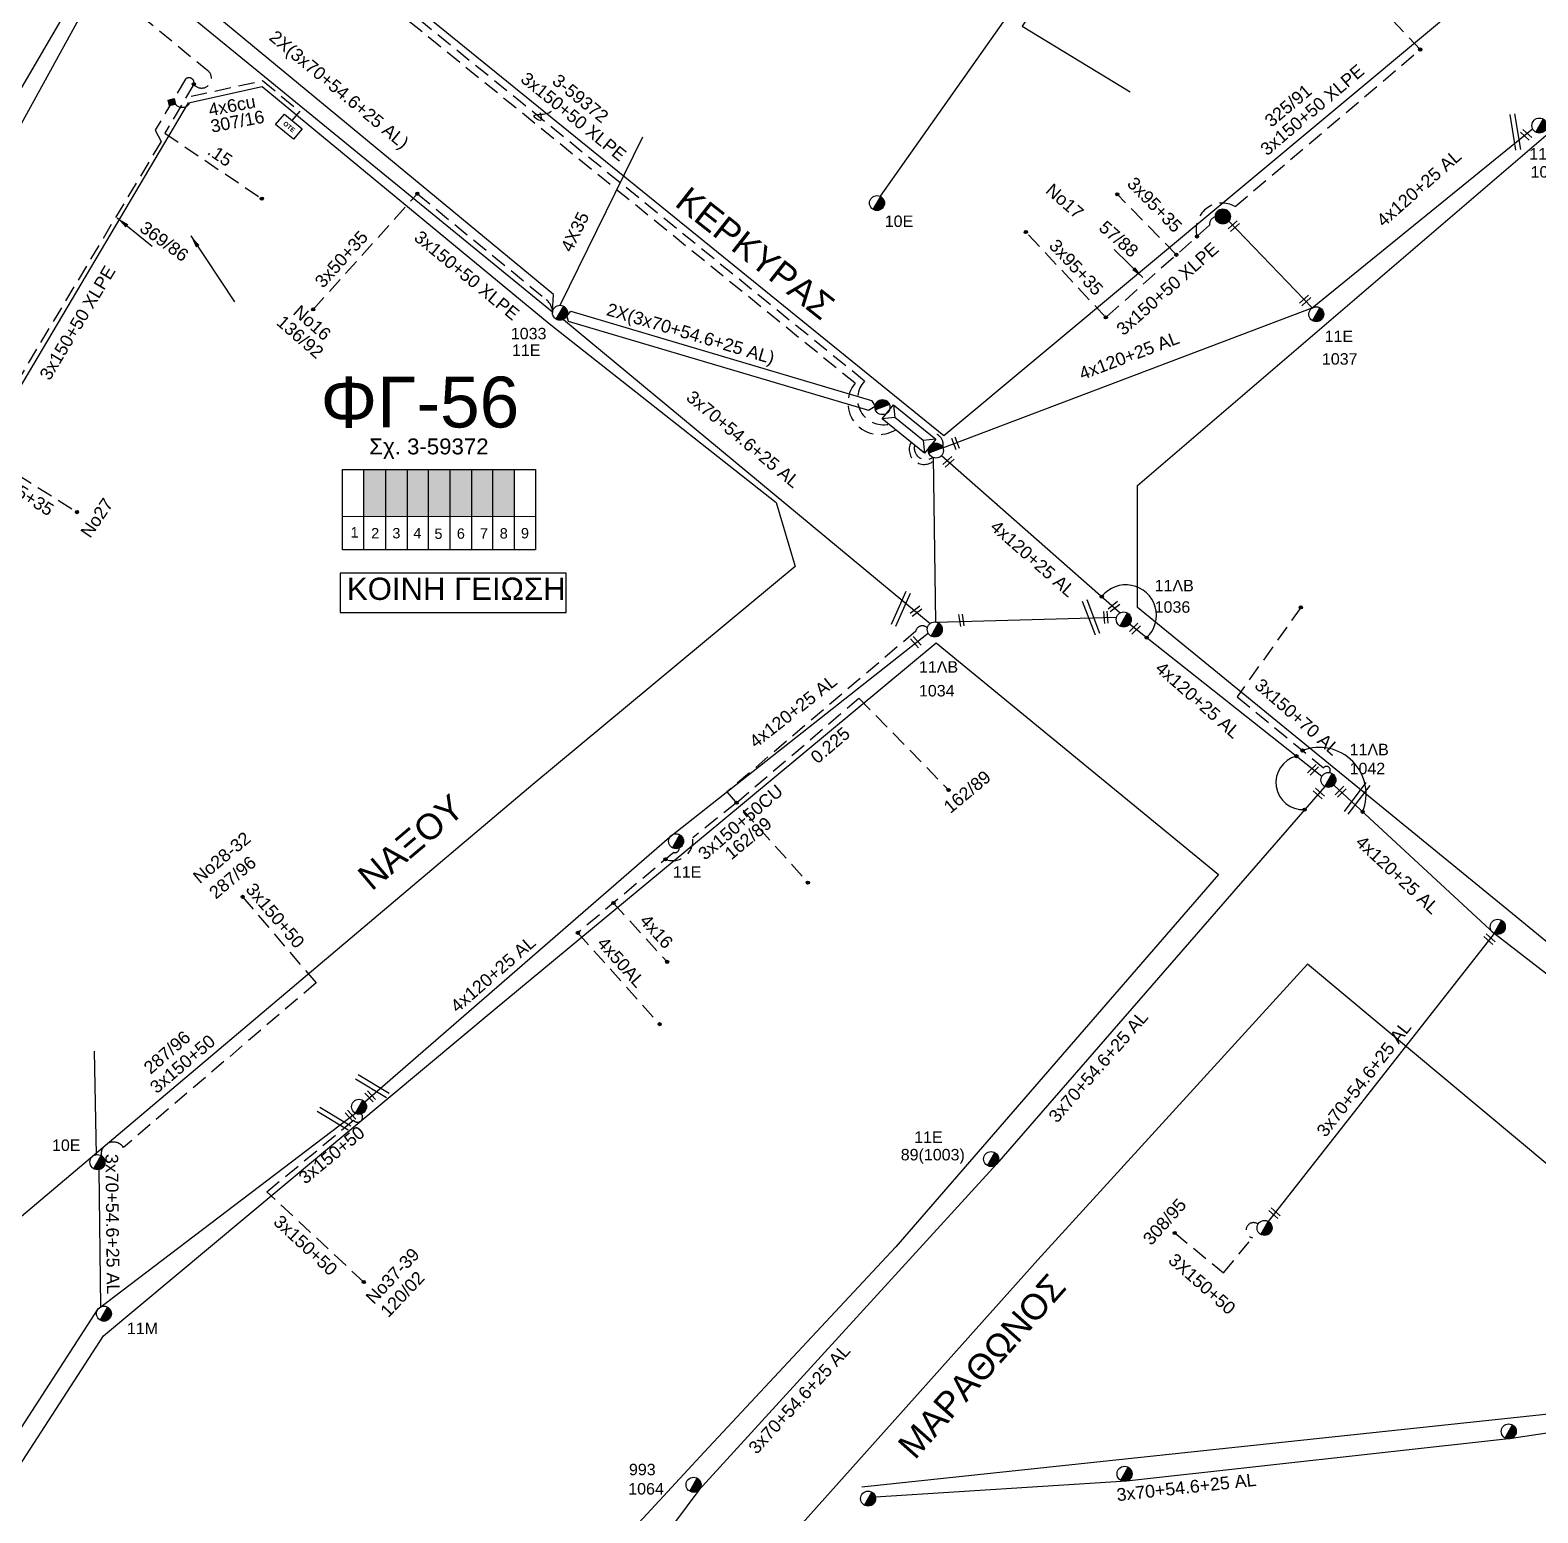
# Model space of a CAD drawing. Header units: millimetres. Extents: x -2591 to -1162, y 241 to 765.
# Drawn here: x -2170.9 to -2052.5, y 536.8 to 653.3 of the extents above; entities that cross this region are included whole.
import ezdxf
from ezdxf.enums import TextEntityAlignment as Align

# ---------------------------------------------------------------- set-up
doc = ezdxf.new("R2010")
doc.units = ezdxf.units.MM
doc.linetypes.add('DASHED', pattern=[19.05, 12.7, -6.35])
for name, color, linetype in [('3x150+50', 7, 'Continuous'), ('3x150+50 XLPE', 7, 'SYN_LINE'), ('3X150+70AL', 7, 'Continuous'), ('3x50+35', 7, 'Continuous'), ('3x95+35', 7, 'Continuous'), ('4x16', 7, 'Continuous'), ('4X35', 7, 'DASHED'), ('4x50', 7, 'Continuous'), ('4x50 + 13_5', 7, 'SYN_LINE'), ('4x50+16AL', 7, 'Continuous'), ('Pillar OTE', 7, 'Continuous'), ('TEXT ΚΑΛΩΔΙΩΝ', 7, 'Continuous'), ('Άγνωστα', 7, 'Continuous'), ('Επιγραφές - Σχήματα', 7, 'Continuous'), ('Καλώδια ΧΤ   3x150AL+50CU', 7, 'DASHED'), ('Μηχανική τομή', 7, 'Continuous'), ('Στύλος Ξύλινος', 7, 'Continuous'), ('Στύλος Ξύλινος @ 1', 7, 'Continuous'), ('Στύλος ΦΜ', 7, 'Continuous'), ('Στύλος ΦΜ @ 1', 7, 'Continuous'), ('Συνδέσεις', 7, 'Continuous'), ('Συνεστραμμένα ΧΤ   3x70+54.6+25 AL', 7, 'SYN_LINE'), ('Συνεστραμμένα ΧΤ   4x120+25 AL', 7, 'SYN_LINE'), ('Τομή', 7, 'Continuous'), ('ΥΠΟΒΑΘΡΟ ΔΕΗ', 7, 'Continuous'), ('Υποσταθμός εναέριος 2 στύλων', 7, 'Continuous'), ('Υποσταθμός πόλεως', 7, 'Continuous'), ('Υπόβαθρο ΔΕΗ', 7, 'Continuous'), ('Υπόγεια Καλώδια Δικτύου ΧΤ   .15', 7, 'DASHED'), ('Υπόγεια καλώδια Παροχών ΧΤ   .0225', 7, 'DASHED'), ('Υπόγεια καλώδια Παροχών ΧΤ   4x6', 7, 'DASHED')]:
    doc.layers.add(name, color=color, linetype=linetype)
doc.styles.add('arial', font='arial.ttf')
doc.styles.get("Standard").update_dxf_attribs({"font": 'arial.ttf'})
doc.linetypes.add('SYN_LINE', pattern='A,0.5,-0.0001,["/\\/\\/\\/",Standard,S=0.1,R=0,X=0,Y=-0.05],-0.25', length=0.7501)
doc.dimstyles.new('ISO-25', dxfattribs={"dimtxt": 2.5, "dimasz": 2.5, "dimexe": 1.25, "dimexo": 0.625, "dimtad": 1, "dimtxsty": 'Standard', "dimcen": 2.5, "dimadec": 0, "dimazin": 0, "dimtfac": 1, "dimtmove": 0, "dimatfit": 3, "dimfxl": 1, "dimarcsym": 0})

# ---------------------------------------------------------------- blocks, each defined once
blk = doc.blocks.new('ΥΠΑΡΧΩΝ ΤΣΙΜΕΝΤΕΝΙΟΣ ΣΤΥΛΟΣ')
at = {"layer": 'Στύλος ΦΜ'}
blk.add_hatch(color=256, dxfattribs=at).paths.add_polyline_path([(-1.29, -2.28, 0.574793), (2.62, 0, 0.268822), (1.3, 2.27)])
blk.add_line((-1.29, -2.28), (1.3, 2.27), dxfattribs=at)
blk.add_circle((0, 0), 2.62, dxfattribs=at)
at = {"layer": 'Στύλος ΦΜ', "flags": 4}
for tag, p in [('ΑΡΙΘΜΟΣ', (-4.68, 8.05)), ('ΤΥΠΟΣ', (-4.91, 3.03))]:
    blk.add_attdef(tag, p, '', height=4, dxfattribs=at)
blk = doc.blocks.new('ΥΠΑΡΧΩΝ ΞΥΛΙΝΟΣ ΣΤΥΛΟΣ')
at = {"layer": 'Στύλος Ξύλινος'}
h = blk.add_hatch(color=256, dxfattribs=at)
h.paths.add_polyline_path([(-2.62, 0, 0.270008), (-1.29, -2.28), (1.3, 2.27, 0.576266)])
h.paths.add_polyline_path([(-1.29, -2.28, 0.574793), (2.62, 0, 0.268822), (1.3, 2.27)])
blk.add_line((-1.29, -2.28), (1.3, 2.27), dxfattribs=at)
blk.add_circle((0, 0), 2.62, dxfattribs=at)
at = {"layer": 'Στύλος Ξύλινος', "flags": 4}
for tag, p in [('ΑΡΙΘΜΟΣ', (-4.91, 8.6)), ('ΤΥΠΟΣ', (-4.85, 3.39))]:
    blk.add_attdef(tag, p, '', height=4, dxfattribs=at)
blk = doc.blocks.new('ΥΠΟΣΤΑΘΜΟΣ ΕΝΑΕΡΙΟΣ ΕΠΙ 2 ΣΤΥΛΩΝ')
at = {"layer": 'Υποσταθμός εναέριος 2 στύλων', "linetype": 'Continuous'}
for points in [[(-11.97, -2.11, 0.574793), (-8.45, -0.07, 0.268822), (-9.64, 1.98)], [(9.68, -2.15, 0.574793), (13.19, -0.1, 0.268822), (12.01, 1.95)]]:
    blk.add_hatch(color=256, dxfattribs=at).paths.add_polyline_path(points)
for p, q in [((-11.97, -2.11), (-9.64, 1.98)), ((9.68, -2.15), (12.01, 1.95))]:
    blk.add_line(p, q, dxfattribs=at)
for centre in [(-10.81, -0.07), (10.84, -0.1)]:
    blk.add_circle(centre, 2.36, dxfattribs=at)
at = {"layer": 'Υποσταθμός πόλεως', "linetype": 'Continuous', "ltscale": 40}
blk.add_lwpolyline([(-8.57, 2.82), (8.57, 2.82), (8.57, -2.82), (-8.57, -2.82)], close=True, dxfattribs=at)
for points in [[(-5.75, 0), (-8.57, 2.82)], [(-8.57, -2.82), (-5.75, 0)], [(-5.75, 0), (5.75, 0)], [(5.75, 0), (8.57, 2.82)], [(8.57, -2.82), (5.75, 0)]]:
    blk.add_lwpolyline(points, dxfattribs=at)
at = {"layer": 'Υποσταθμός εναέριος 2 στύλων', "ltscale": 40, "flags": 1}
for tag, p in [('ΜΕΤΑΣΧΗΜΑΤΙΣΜΟΣ', (14.09, 2.51)), ('ΙΣΧΥΣ', (14.07, -0.28)), ('ΑΡΙΘΜΟΣ', (14.19, -3))]:
    blk.add_attdef(tag, p, '', height=1.8, dxfattribs=at)
blk = doc.blocks.new('_ΣΥΝΔΕΣΗ')
at = {"layer": 'Συνδέσεις', "linetype": 'SYN_LINE', "ltscale": 40}
blk.add_hatch(color=256, dxfattribs=at).paths.add_polyline_path([(0.5, -0.01, 1), (-0.5, -0.01, 1)])
at = {"layer": 'Συνδέσεις'}
blk.add_circle((0, -0.01), 0.5, dxfattribs=at)
blk = doc.blocks.new('ΤΟΜΗ')
at = {"layer": 'Τομή', "ltscale": 40}
for p, q in [((-0.03, -1.92), (-11.4, -1.92)), ((-0.03, -3.42), (-11.4, -3.42))]:
    blk.add_line(p, q, dxfattribs=at)
blk = doc.blocks.new('ΜΗΧΑΝΙΚΗ ΤΟΜΗ')
at = {"layer": 'Μηχανική τομή', "ltscale": 40}
for p, q in [((0, 0.76), (-3.79, 0.76)), ((0, -0.34), (-3.79, -0.34))]:
    blk.add_line(p, q, dxfattribs=at)
blk = doc.blocks.new('PILLAR ΟΤΕ')
at = {"layer": 'Pillar OTE', "ltscale": 40}
blk.add_lwpolyline([(-3.31, 2.02), (3.39, 2.02), (3.39, -1.99), (-3.31, -1.99)], close=True, dxfattribs=at)
at = {"layer": 'Pillar OTE', "insert": (-1.81, 0.71), "char_height": 1.3575, "width": 109.961, "attachment_point": 1}
blk.add_mtext('{\\fArial|b1|i0|c161|p34;OTE}', dxfattribs=at)
blk = doc.blocks.new('TSONTA XT1')
at = {"ltscale": 40}
h = blk.add_hatch(color=256, dxfattribs=at)
h.dxf.hatch_style = 1
h.paths.add_polyline_path([(595.96, 2487.66), (597.07, 2488.77), (595.96, 2489.87), (594.85, 2488.77)])
blk.add_lwpolyline([(594.85, 2488.77), (595.96, 2489.87), (597.07, 2488.77), (595.96, 2487.66)], close=True, dxfattribs=at)

msp = doc.modelspace()

# ---------------------------------------------------------------- hatches: boundary and pattern name
at = {"layer": 'Καλώδια ΧΤ   3x150AL+50CU', "linetype": 'DASHED', "lineweight": -3, "ltscale": 0.2}
h = msp.add_hatch(color=1, dxfattribs=at)
h.dxf.hatch_style = 1
h.paths.add_polyline_path([(-2142.997, 618.774), (-2144.717, 618.775), (-2144.717, 615.094), (-2142.998, 615.093)])
h = msp.add_hatch(color=5, dxfattribs=at)
h.dxf.hatch_style = 1
h.paths.add_polyline_path([(-2142.998, 615.093), (-2141.278, 615.091), (-2141.278, 618.774), (-2142.997, 618.774)])
h = msp.add_hatch(color=30, dxfattribs=at)
h.dxf.hatch_style = 1
h.paths.add_polyline_path([(-2139.629, 618.774), (-2141.278, 618.774), (-2141.278, 615.091), (-2139.629, 615.089)])
h = msp.add_hatch(color=6, dxfattribs=at)
h.dxf.hatch_style = 1
h.paths.add_polyline_path([(-2139.629, 615.089), (-2137.936, 615.088), (-2137.936, 618.774), (-2139.629, 618.774)])
h = msp.add_hatch(color=133, dxfattribs=at)
h.dxf.hatch_style = 1
h.paths.add_polyline_path([(-2137.936, 615.088), (-2136.238, 615.086), (-2136.237, 618.774), (-2137.936, 618.774)])
h = msp.add_hatch(color=62, dxfattribs=at)
h.dxf.hatch_style = 1
h.paths.add_polyline_path([(-2136.267, 615.088), (-2134.569, 615.086), (-2134.569, 618.774), (-2136.267, 618.774)])
h = msp.add_hatch(color=2, dxfattribs=at)
h.dxf.hatch_style = 1
h.paths.add_polyline_path([(-2134.599, 615.089), (-2132.901, 615.087), (-2132.9, 618.775), (-2134.599, 618.775)])

# ---------------------------------------------------------------- linework, layer by layer
at = {"layer": '3x150+50', "color": 6, "linetype": 'DASHED', "lineweight": -3, "ltscale": 0.1}
for points in [[(-2100.434, 606.304, 0.6171155), (-2101.361, 606.052), (-2116.195, 593.42), (-2109.829, 586.298)], [(-2115.44, 592.575), (-2118.879, 589.81, -0.5692165), (-2121.008, 588.13)], [(-2120.064, 589.262, -0.8315802), (-2120.371, 588.664), (-2127.904, 582.349)], [(-2144.719, 554.907), (-2152.335, 561.995), (-2145.521, 567.615, 1.0292589), (-2144.909, 568.124, -0.3643806)]]:
    msp.add_lwpolyline(points, format="xyb", dxfattribs=at)
at = {"layer": '3x150+50', "color": 151, "linetype": 'DASHED', "lineweight": -3, "ltscale": 0.1}
msp.add_lwpolyline([(-2154.239, 585.181), (-2148.469, 578.413), (-2163.606, 565.48, 0.7923714), (-2165.347, 564.841, -7.1489513)], format="xyb", dxfattribs=at)
at = {"layer": '3x150+50', "color": 2, "linetype": 'DASHED', "lineweight": -3, "ltscale": 0.1}
msp.add_lwpolyline([(-2081.013, 558.767), (-2077.174, 555.622), (-2074.896, 558.384, -1.2690966), (-2074.458, 559.461, 0.8218765)], format="xyb", dxfattribs=at)
at = {"layer": '3x150+50 XLPE', "color": 2, "linetype": 'DASHED', "lineweight": -3, "ltscale": 0.1}
msp.add_lwpolyline([(-2102.931, 621.887, -0.8461921), (-2106.124, 625.548), (-2157.081, 666.911, 0.4920613), (-2157.587, 668.902), (-2146.018, 689.123, 0.6871734), (-2145.989, 690.217)], format="xyb", dxfattribs=at)
at = {"layer": '3x150+50 XLPE', "color": 1, "linetype": 'DASHED', "lineweight": -3, "ltscale": 0.1}
for points in [[(-2103.472, 622.326, -0.7386458), (-2105.371, 625.71), (-2157.612, 668.115), (-2162.832, 659.818, -0.5432694), (-2164.84, 657.584), (-2165.195, 656.875), (-2156.968, 650.122, -1.1159063), (-2158.073, 649.042)], [(-2158.073, 649.042, 0.7866738), (-2158.732, 649.441), (-2161.095, 645.441), (-2160.632, 644.55), (-2174.104, 622.089)]]:
    msp.add_lwpolyline(points, format="xyb", dxfattribs=at)
at = {"layer": '3x150+50 XLPE', "color": 30, "linetype": 'DASHED', "lineweight": -3, "ltscale": 0.1}
for points in [[(-2079.256, 637.082, -0.6736321), (-2076.26, 639.425), (-2061.723, 651.77)], [(-2077.817, 638.623, 0.3813902), (-2078.267, 637.961), (-2086.417, 630.72)]]:
    msp.add_lwpolyline(points, format="xyb", dxfattribs=at)
at = {"layer": '3x150+50 XLPE', "color": 62, "linetype": 'DASHED', "lineweight": -3, "ltscale": 0.1}
msp.add_lwpolyline([(-2140.509, 640.442), (-2130.381, 632.115, -0.2129487), (-2129.87, 631.09)], format="xyb", dxfattribs=at)
at = {"layer": '3x150+50 XLPE', "color": 133, "linetype": 'DASHED', "lineweight": -3, "ltscale": 0.1}
msp.add_arc((-2100.697, 620.336), 1.17, 151.17384, 325.1895, dxfattribs=at)
at = {"layer": '3x150+50 XLPE', "color": 6, "linetype": 'DASHED', "lineweight": -3, "ltscale": 0.1}
msp.add_arc((-2100.562, 620.457), 0.913, 166.2467, 308.94345, dxfattribs=at)
at = {"layer": '3x150+50 XLPE', "color": 30, "linetype": 'DASHED', "lineweight": -3, "ltscale": 0.1}
msp.add_arc((-2100.091, 620.714), 0.901, 343.94324, 104.02518, dxfattribs=at)
at = {"layer": '3X150+70AL', "color": 2, "linetype": 'DASHED', "lineweight": -3, "ltscale": 0.1}
msp.add_lwpolyline([(-2071.106, 607.931), (-2076.102, 600.897), (-2069.32, 595.32, -1.0007455), (-2068.856, 594.947, 148.6977194)], format="xyb", dxfattribs=at)
at = {"layer": '3x50+35', "color": 62, "linetype": 'DASHED', "lineweight": -3, "ltscale": 0.1}
msp.add_lwpolyline([(-2148.698, 631.349), (-2140.509, 640.442)], dxfattribs=at)
at = {"layer": '3x95+35', "color": 30, "linetype": 'DASHED', "lineweight": -3, "ltscale": 0.1}
for points in [[(-2061.723, 651.77), (-2067.856, 658.334)], [(-2080.878, 635.641), (-2085.519, 640.395)], [(-2086.417, 630.72), (-2086.417, 630.72), (-2092.704, 637.43)]]:
    msp.add_lwpolyline(points, dxfattribs=at)
at = {"layer": '3x95+35', "color": 1, "linetype": 'DASHED', "lineweight": -3, "ltscale": 0.1}
msp.add_lwpolyline([(-2174.104, 622.089), (-2175.155, 620.418), (-2167.249, 615.418)], dxfattribs=at)
at = {"layer": '4x16', "color": 6, "linetype": 'DASHED', "lineweight": -3, "ltscale": 0.1}
msp.add_lwpolyline([(-2125.107, 584.693), (-2120.885, 580.067)], dxfattribs=at)
at = {"layer": '4x16', "color": 151, "linetype": 'SYN_LINE', "lineweight": -3, "ltscale": 10}
msp.add_lwpolyline([(-2165.708, 564.915), (-2165.885, 573.044)], dxfattribs=at)
at = {"layer": '4X35', "color": 62, "linetype": 'SYN_LINE', "lineweight": -3, "ltscale": 10}
msp.add_lwpolyline([(-2129.277, 631.672), (-2122.806, 644.92)], dxfattribs=at)
at = {"layer": '4x50', "color": 6, "linetype": 'DASHED', "lineweight": -3, "ltscale": 0.1}
msp.add_lwpolyline([(-2127.904, 582.349), (-2121.477, 575.174)], dxfattribs=at)
at = {"layer": '4x50 + 13_5', "color": 151, "linetype": 'Continuous', "lineweight": -3, "ltscale": 0.1}
msp.add_lwpolyline([(-2186.794, 518.141), (-2175.979, 536.741), (-2165.577, 552.806), (-2145.381, 568.172)], dxfattribs=at)
at = {"layer": '4x50+16AL', "color": 5, "linetype": 'Continuous', "lineweight": -3, "ltscale": 0.1}
msp.add_lwpolyline([(-2212.202, 578.023), (-2194.891, 605.58), (-2177.891, 634.556), (-2164.65, 658.662)], dxfattribs=at)
at = {"layer": 'Pillar OTE', "lineweight": -3, "ltscale": 40}
for points in [[(-2146.382, 612.455), (-2146.381, 618.775), (-2131.215, 618.774), (-2131.215, 612.44), (-2146.382, 612.455)], [(-2144.718, 612.453), (-2144.717, 618.775)], [(-2142.998, 612.452), (-2142.997, 618.774)], [(-2141.278, 612.45), (-2141.278, 618.774)], [(-2139.629, 612.448), (-2139.629, 618.774)], [(-2137.936, 612.447), (-2137.936, 618.774)], [(-2136.238, 612.445), (-2136.237, 618.774)], [(-2134.569, 612.443), (-2134.569, 618.774)], [(-2132.875, 612.441), (-2132.875, 618.774)], [(-2146.381, 615.096), (-2131.215, 615.081)]]:
    msp.add_lwpolyline(points, dxfattribs=at)
at = {"layer": 'Επιγραφές - Σχήματα', "color": 173, "lineweight": -3}
msp.add_lwpolyline([(-2146.584, 607.519), (-2128.828, 607.519), (-2128.828, 610.606), (-2146.584, 610.606)], close=True, dxfattribs=at)
at = {"layer": 'Συνεστραμμένα ΧΤ   3x70+54.6+25 AL', "color": 62, "linetype": 'SYN_LINE', "lineweight": -3, "ltscale": 10}
for points in [[(-2129.886, 631.157), (-2129.815, 632.526), (-2162.038, 659.188), (-2163.823, 658.931)], [(-2128.776, 630.818), (-2128.452, 631.206), (-2104.821, 624.179), (-2104.547, 623.746)]]:
    msp.add_lwpolyline(points, dxfattribs=at)
at = {"layer": 'Συνεστραμμένα ΧΤ   3x70+54.6+25 AL', "color": 5, "linetype": 'SYN_LINE', "lineweight": -3, "ltscale": 10}
for points in [[(-2163.823, 658.931), (-2129.886, 631.157)], [(-2129.027, 630.563), (-2100.226, 606.65)], [(-2128.776, 630.818), (-2128.653, 630.424), (-2105.055, 623.417), (-2104.547, 623.746)]]:
    msp.add_lwpolyline(points, dxfattribs=at)
at = {"layer": 'Συνεστραμμένα ΧΤ   3x70+54.6+25 AL', "color": 30, "linetype": 'SYN_LINE', "lineweight": -3, "ltscale": 10}
msp.add_lwpolyline([(-2070.201, 631.467), (-2076.762, 638.296)], dxfattribs=at)
at = {"layer": 'Συνεστραμμένα ΧΤ   3x70+54.6+25 AL', "color": 133, "linetype": 'SYN_LINE', "lineweight": -3, "ltscale": 10}
msp.add_lwpolyline([(-2069.229, 593.852), (-2069.229, 593.852), (-2094.998, 564.178), (-2118.408, 538.544), (-2139.867, 509.713)], dxfattribs=at)
at = {"layer": 'Συνεστραμμένα ΧΤ   3x70+54.6+25 AL', "color": 2, "linetype": 'SYN_LINE', "lineweight": -3, "ltscale": 10}
for points in [[(-2055.921, 582.31), (-2073.662, 559.666)], [(-2002.077, 475.227), (-2012.742, 502.532), (-2022.303, 547.442), (-2054.546, 542.615), (-2084.795, 539.267), (-2104.52, 538.01)]]:
    msp.add_lwpolyline(points, dxfattribs=at)
at = {"layer": 'Συνεστραμμένα ΧΤ   3x70+54.6+25 AL', "color": 151, "linetype": 'SYN_LINE', "lineweight": -3, "ltscale": 10}
msp.add_lwpolyline([(-2165.387, 552.95), (-2165.504, 563.757)], dxfattribs=at)
at = {"layer": 'Συνεστραμμένα ΧΤ   4x120+25 AL', "color": 62, "linetype": 'SYN_LINE', "lineweight": -3, "ltscale": 10}
msp.add_lwpolyline([(-2029.095, 751.899), (-2055.516, 713.412), (-2078.749, 678.272), (-2094.165, 654.392), (-2104.16, 640.244)], dxfattribs=at)
at = {"layer": 'Συνεστραμμένα ΧΤ   4x120+25 AL', "color": 30, "linetype": 'SYN_LINE', "lineweight": -3, "ltscale": 10}
msp.add_lwpolyline([(-2099.224, 620.464), (-2070.201, 631.467), (-2052.895, 645.549)], dxfattribs=at)
at = {"layer": 'Συνεστραμμένα ΧΤ   4x120+25 AL', "color": 6, "linetype": 'SYN_LINE', "lineweight": -3, "ltscale": 10}
for points in [[(-2099.988, 619.747), (-2099.804, 606.779), (-2085.58, 607.152)], [(-2100.362, 605.891), (-2120.695, 589.842), (-2144.624, 569.043)]]:
    msp.add_lwpolyline(points, dxfattribs=at)
at = {"layer": 'Συνεστραμμένα ΧΤ   4x120+25 AL', "color": 133, "linetype": 'SYN_LINE', "lineweight": -3, "ltscale": 10}
for points in [[(-2099.34, 619.868), (-2085.294, 607.5)], [(-2069.453, 594.65), (-2084.555, 606.615)]]:
    msp.add_lwpolyline(points, dxfattribs=at)
at = {"layer": 'Συνεστραμμένα ΧΤ   4x120+25 AL', "color": 2, "linetype": 'SYN_LINE', "lineweight": -3, "ltscale": 10}
msp.add_lwpolyline([(-2022.303, 547.442), (-2044.976, 573.838), (-2055.921, 582.31), (-2068.512, 593.957)], dxfattribs=at)
at = {"layer": 'ΥΠΟΒΑΘΡΟ ΔΕΗ', "lineweight": -3}
for points in [[(-2093.773, 759.44), (-2149.816, 662.56), (-2099.154, 621.436), (-2060.684, 653.538), (-2044.713, 666.865), (-2015.718, 702.799), (-2004.025, 717.238), (-2035.322, 741.845), (-2092.987, 653.608), (-2084.503, 648.458)], [(-2200.54, 687.879), (-2210, 683.683), (-2240.76, 595.373), (-2209.482, 585.746), (-2208.269, 585.909), (-2186.978, 622.425), (-2165.557, 659.125), (-2200.54, 687.879)], [(-2259.327, 478.638), (-2229.281, 527.991), (-2199.371, 578.768), (-2179.87, 611.507), (-2158.483, 647.593), (-2152.692, 648.863), (-2130.144, 630.23), (-2112.33, 616.183), (-2110.823, 611.148), (-2131.442, 594.02), (-2173.507, 558.474), (-2189.607, 533.064), (-2213.304, 496.073), (-2234.365, 462.958), (-2256.449, 472.75), (-2259.327, 478.638)], [(-2083.924, 607.932), (-2083.924, 617.504), (-2051.86, 645.027), (-2036.081, 643.274), (-2036.417, 618.75), (-2036.801, 580.935), (-2043.963, 575.228), (-2055.194, 584.457), (-2083.924, 607.932)], [(-2222.99, 458.018), (-2209.696, 480.027), (-2191.865, 508.199), (-2177.572, 531.537), (-2165.161, 550.69), (-2134.397, 576.365), (-2116.676, 591.082), (-2099.747, 605.149), (-2077.574, 586.929), (-2102.911, 557.676), (-2117.97, 541.533), (-2142.642, 514.825), (-2141.869, 508.435), (-2152.383, 492.253), (-2162.365, 476.737), (-2178.634, 451.37), (-2185.264, 440.88), (-2200.035, 447.681), (-2222.99, 458.018)], [(-2036.378, 546.141), (-2040.429, 554.722), (-2070.568, 579.879), (-2091.752, 556.662), (-2130.736, 513.032), (-2130.736, 507.422), (-2146.798, 481.466), (-2173.423, 439.406), (-2175.17, 436.211), (-2176.213, 431.697), (-2176.506, 429.684), (-2176.506, 426.746), (-2176.506, 424.968), (-2176.275, 422.531), (-2175.682, 419.775), (-2172.025, 401.484), (-2163.945, 360.461)], [(-2036.378, 546.141), (-2105.603, 538.77)]]:
    msp.add_lwpolyline(points, dxfattribs=at)
at = {"layer": 'ΥΠΟΒΑΘΡΟ ΔΕΗ', "lineweight": -3, "ltscale": 0.1}
for centre, radius, start, end in [((-2084.845, 607.304), 2.397, 312.9877, 142.19524), ((-2070.933, 594.163), 2.132, 104.00674, 273.40271), ((-2069.646, 593.25), 3.671, 337.78505, 111.09569)]:
    msp.add_arc(centre, radius, start, end, dxfattribs=at)
at = {"layer": 'ΥΠΟΒΑΘΡΟ ΔΕΗ', "lineweight": -3}
msp.add_spline([(-2130.881, 646.83), (-2130.837, 646.195), (-2131.325, 646.52), (-2130.482, 646.712), (-2129.965, 646.934)], degree=3, dxfattribs=at)
at = {"layer": 'Υπόγεια Καλώδια Δικτύου ΧΤ   .15', "color": 1, "linetype": 'DASHED', "lineweight": -3, "ltscale": 0.1}
msp.add_lwpolyline([(-2158.073, 649.042), (-2160.356, 645.199), (-2152.734, 640.053)], dxfattribs=at)
at = {"layer": 'Υπόγεια καλώδια Παροχών ΧΤ   .0225', "color": 6, "linetype": 'DASHED', "lineweight": -3, "ltscale": 0.1}
msp.add_lwpolyline([(-2115.44, 592.575), (-2105.816, 600.798), (-2098.777, 593.58)], dxfattribs=at)
at = {"layer": 'Υπόγεια καλώδια Παροχών ΧΤ   4x6', "color": 1, "linetype": 'DASHED', "ltscale": 0.1}
msp.add_lwpolyline([(-2159.507, 647.459, 0.753684), (-2158.277, 648.099), (-2152.665, 649.331), (-2149.754, 646.925), (-2150.361, 646.19)], format="xyb", dxfattribs=at)

# ---------------------------------------------------------------- block references
at = {"layer": 'Pillar OTE', "xscale": 0.269168322239411, "yscale": 0.269168322239411, "zscale": 0.269168322239411, "rotation": 320.4305423195536}
msp.add_blockref('PILLAR ΟΤΕ', (-2150.614, 645.714), dxfattribs=at)
at = {"layer": 'Μηχανική τομή', "lineweight": -3}
for p, xscale, yscale, zscale, rotation in [((-2053.728, 645.426), 0.2499999999999676, 0.2499999999999676, 0.2499999999999676, 138.013740011992), ((-2075.988, 638.172), 0.2499999999999676, 0.2499999999999676, 0.2499999999999676, 42.04834859055315), ((-2070.378, 632.334), 0.2499999999999676, 0.2499999999999676, 0.2499999999999676, 42.04834859055315), ((-2098.372, 621.302), 0.2499999999999676, 0.2499999999999676, 0.2499999999999676, 111.3697646145809), ((-2098.405, 619.65), 0.2499999999999676, 0.2499999999999676, 0.2499999999999676, 42.04834859055315), ((-2100.929, 607.868), 0.2499999999999677, 0.2499999999999677, 0.2499999999999677, 37.87349643738412), ((-2085.376, 608.233), 0.2499999999999677, 0.2499999999999677, 0.2499999999999677, 37.87349643738412), ((-2097.797, 607.393), 0.2499999999999677, 0.2499999999999677, 0.2499999999999677, 98.74748622136144), ((-2086.417, 607.614), 0.2499999999999677, 0.2499999999999677, 0.2499999999999677, 94.25495656428852), ((-2083.762, 606.549), 0.2499999999999677, 0.2499999999999677, 0.2499999999999677, 44.35828644881767), ((-2101.063, 604.818), 0.2499999999999677, 0.2499999999999677, 0.2499999999999677, 312.4834216935741), ((-2069.761, 595.456), 0.2499999999999677, 0.2499999999999677, 0.2499999999999677, 44.35828644881767), ((-2070.007, 593.665), 0.2499999999999677, 0.2499999999999677, 0.2499999999999677, 138.1605424804847), ((-2067.597, 593.734), 0.2499999999999677, 0.2499999999999677, 0.2499999999999677, 44.35828644881767), ((-2056.604, 582.214), 0.2499999999999677, 0.2499999999999677, 0.2499999999999677, 138.1605424804847), ((-2143.929, 569.117), 0.2499999999999676, 0.2499999999999676, 0.2499999999999676, 312.4834216935741), ((-2145.49, 567.573), 0.2499999999999676, 0.2499999999999676, 0.2499999999999676, 312.4834216935741), ((-2073.484, 560.669), 0.2499999999999677, 0.2499999999999677, 0.2499999999999677, 138.1605424804847)]:
    msp.add_blockref('ΜΗΧΑΝΙΚΗ ΤΟΜΗ', p, dxfattribs=dict(at, xscale=xscale, yscale=yscale, zscale=zscale, rotation=rotation))
at = {"layer": 'Στύλος Ξύλινος @ 1', "lineweight": -3, "ltscale": 40, "xscale": 0.2250000000000227, "yscale": 0.2250000000000227, "zscale": 0.2250000000000227}
msp.add_blockref('ΥΠΑΡΧΩΝ ΞΥΛΙΝΟΣ ΣΤΥΛΟΣ', (-2077.229, 638.655), dxfattribs=at)
at = {"layer": 'Στύλος ΦΜ @ 1', "lineweight": -3, "ltscale": 40}
ref = msp.add_blockref('ΥΠΑΡΧΩΝ ΤΣΙΜΕΝΤΕΝΙΟΣ ΣΤΥΛΟΣ', (-2052.362, 645.799), dxfattribs=dict(at, xscale=0.2249999999999943, yscale=0.2249999999999943, zscale=0.2249999999999943))
ref.add_attrib('ΤΥΠΟΣ', '11EB', dxfattribs={"layer": 'Στύλος ΦΜ', "height": 0.9, "flags": 4}).set_placement((-2053.156, 642.851), align=Align.BOTTOM_LEFT)
ref.add_attrib('ΑΡΙΘΜΟΣ', '1038', (-2053.052, 641.707), dxfattribs={"layer": 'Στύλος ΦΜ', "height": 0.9, "flags": 4})
ref = msp.add_blockref('ΥΠΑΡΧΩΝ ΤΣΙΜΕΝΤΕΝΙΟΣ ΣΤΥΛΟΣ', (-2104.4, 639.706), dxfattribs=dict(at, xscale=0.2249999999999943, yscale=0.2249999999999943, zscale=0.2249999999999943))
ref.add_attrib('ΤΥΠΟΣ', '10E', dxfattribs={"layer": 'Στύλος ΦΜ', "height": 0.9, "flags": 4}).set_placement((-2103.791, 637.557), align=Align.BOTTOM_LEFT)
ref = msp.add_blockref('ΥΠΑΡΧΩΝ ΤΣΙΜΕΝΤΕΝΙΟΣ ΣΤΥΛΟΣ', (-2129.302, 631.084), dxfattribs=dict(at, xscale=0.2249999999999943, yscale=0.2249999999999943, zscale=0.2249999999999943))
ref.add_attrib('ΤΥΠΟΣ', '11E', dxfattribs={"layer": 'Στύλος ΦΜ', "height": 0.9, "flags": 4}).set_placement((-2133.072, 627.421), align=Align.BOTTOM_LEFT)
ref.add_attrib('ΑΡΙΘΜΟΣ', '1033', (-2133.165, 628.997), dxfattribs={"layer": 'Στύλος ΦΜ', "height": 0.9, "flags": 4})
ref = msp.add_blockref('ΥΠΑΡΧΩΝ ΤΣΙΜΕΝΤΕΝΙΟΣ ΣΤΥΛΟΣ', (-2069.89, 630.966), dxfattribs=dict(at, xscale=0.2249999999999943, yscale=0.2249999999999943, zscale=0.2249999999999943))
ref.add_attrib('ΤΥΠΟΣ', '11E', dxfattribs={"layer": 'Στύλος ΦΜ', "height": 0.9, "flags": 4}).set_placement((-2069.228, 628.515), align=Align.BOTTOM_LEFT)
ref.add_attrib('ΑΡΙΘΜΟΣ', '1037', (-2069.446, 627.007), dxfattribs={"layer": 'Στύλος ΦΜ', "height": 0.9, "flags": 4})
ref = msp.add_blockref('ΥΠΑΡΧΩΝ ΤΣΙΜΕΝΤΕΝΙΟΣ ΣΤΥΛΟΣ', (-2085.016, 606.98), dxfattribs=dict(at, xscale=0.2249999999999943, yscale=0.2249999999999943, zscale=0.2249999999999943))
ref.add_attrib('ΤΥΠΟΣ', '11ΛΒ', dxfattribs={"layer": 'Στύλος ΦΜ', "height": 0.9, "flags": 4}).set_placement((-2082.586, 608.923), align=Align.BOTTOM_LEFT)
ref.add_attrib('ΑΡΙΘΜΟΣ', '1036', (-2082.586, 607.508), dxfattribs={"layer": 'Στύλος ΦΜ', "height": 0.9, "flags": 4})
ref = msp.add_blockref('ΥΠΑΡΧΩΝ ΤΣΙΜΕΝΤΕΝΙΟΣ ΣΤΥΛΟΣ', (-2099.856, 606.192), dxfattribs=dict(at, xscale=0.2249999999999943, yscale=0.2249999999999943, zscale=0.2249999999999943))
ref.add_attrib('ΤΥΠΟΣ', '11ΛB', dxfattribs={"layer": 'Στύλος ΦΜ', "height": 0.9, "style": 'arial', "flags": 4}).set_placement((-2101.103, 602.529), align=Align.BOTTOM_LEFT)
ref.add_attrib('ΑΡΙΘΜΟΣ', '1034', (-2101.103, 600.93), dxfattribs={"layer": 'Στύλος ΦΜ', "height": 0.9, "flags": 4})
ref = msp.add_blockref('ΥΠΑΡΧΩΝ ΤΣΙΜΕΝΤΕΝΙΟΣ ΣΤΥΛΟΣ', (-2068.938, 594.364), dxfattribs=dict(at, xscale=0.2249999999999943, yscale=0.2249999999999943, zscale=0.2249999999999943))
ref.add_attrib('ΤΥΠΟΣ', '11ΛB', dxfattribs={"layer": 'Στύλος ΦΜ', "height": 0.9, "flags": 4}).set_placement((-2067.269, 596.038), align=Align.BOTTOM_LEFT)
ref.add_attrib('ΑΡΙΘΜΟΣ', '1042', (-2067.269, 594.819), dxfattribs={"layer": 'Στύλος ΦΜ', "height": 0.9, "flags": 4})
ref = msp.add_blockref('ΥΠΑΡΧΩΝ ΤΣΙΜΕΝΤΕΝΙΟΣ ΣΤΥΛΟΣ', (-2120.184, 589.549), dxfattribs=dict(at, xscale=0.2249999999999943, yscale=0.2249999999999943, zscale=0.2249999999999943))
ref.add_attrib('ΤΥΠΟΣ', '11E', dxfattribs={"layer": 'Στύλος ΦΜ', "height": 0.9, "flags": 4}).set_placement((-2120.435, 586.413), align=Align.BOTTOM_LEFT)
at = {"layer": 'Στύλος ΦΜ @ 1', "lineweight": -3, "ltscale": 40, "xscale": 0.2249999999999943, "yscale": 0.2249999999999943, "zscale": 0.2249999999999943}
for p in [(-2055.63, 582.822), (-2145.091, 568.684), (-2073.955, 559.155), (-2054.766, 543.161), (-2084.952, 539.834), (-2105.095, 537.884)]:
    msp.add_blockref('ΥΠΑΡΧΩΝ ΤΣΙΜΕΝΤΕΝΙΟΣ ΣΤΥΛΟΣ', p, dxfattribs=at)
at = {"layer": 'Στύλος ΦΜ @ 1', "lineweight": -3, "ltscale": 40}
ref = msp.add_blockref('ΥΠΑΡΧΩΝ ΤΣΙΜΕΝΤΕΝΙΟΣ ΣΤΥΛΟΣ', (-2095.436, 564.571), dxfattribs=dict(at, xscale=0.2249999999999943, yscale=0.2249999999999943, zscale=0.2249999999999943))
ref.add_attrib('ΤΥΠΟΣ', '11E', dxfattribs={"layer": 'Στύλος ΦΜ', "height": 0.9, "flags": 4}).set_placement((-2101.48, 565.572), align=Align.BOTTOM_LEFT)
ref.add_attrib('ΑΡΙΘΜΟΣ', '89(1003)', (-2102.533, 564.466), dxfattribs={"layer": 'Στύλος ΦΜ', "height": 0.9, "flags": 4})
ref = msp.add_blockref('ΥΠΑΡΧΩΝ ΤΣΙΜΕΝΤΕΝΙΟΣ ΣΤΥΛΟΣ', (-2165.64, 564.33), dxfattribs=dict(at, xscale=0.2249999999999943, yscale=0.2249999999999943, zscale=0.2249999999999943))
ref.add_attrib('ΤΥΠΟΣ', '10E', dxfattribs={"layer": 'Στύλος ΦΜ', "height": 0.9, "flags": 4}).set_placement((-2169.211, 564.939), align=Align.BOTTOM_LEFT)
ref = msp.add_blockref('ΥΠΑΡΧΩΝ ΤΣΙΜΕΝΤΕΝΙΟΣ ΣΤΥΛΟΣ', (-2165.133, 552.419), dxfattribs=dict(at, xscale=0.2249999999999943, yscale=0.2249999999999943, zscale=0.2249999999999943))
ref.add_attrib('ΤΥΠΟΣ', '11M', dxfattribs={"layer": 'Στύλος ΦΜ', "height": 0.9, "flags": 4}).set_placement((-2163.33, 550.543), align=Align.BOTTOM_LEFT)
ref = msp.add_blockref('ΥΠΑΡΧΩΝ ΤΣΙΜΕΝΤΕΝΙΟΣ ΣΤΥΛΟΣ', (-2118.811, 538.974), dxfattribs=dict(at, xscale=0.2249999999999943, yscale=0.2249999999999943, zscale=0.2249999999999943))
ref.add_attrib('ΤΥΠΟΣ', '993', dxfattribs={"layer": 'Στύλος ΦΜ', "height": 0.9, "flags": 4}).set_placement((-2123.887, 539.451), align=Align.BOTTOM_LEFT)
ref.add_attrib('ΑΡΙΘΜΟΣ', '1064', (-2123.941, 538.203), dxfattribs={"layer": 'Στύλος ΦΜ', "height": 0.9, "flags": 4})
at = {"layer": 'Συνδέσεις', "lineweight": -3, "xscale": 0.25, "yscale": 0.25, "zscale": 0.25}
for p in [(-2061.722, 651.773), (-2158.072, 649.045), (-2152.733, 640.056), (-2140.509, 640.445), (-2085.518, 640.397), (-2092.703, 637.433), (-2079.256, 637.085), (-2080.877, 635.644), (-2148.697, 631.352), (-2086.417, 630.723), (-2167.248, 615.42), (-2086.739, 608.776), (-2071.105, 607.934), (-2083.21, 605.553), (-2071.448, 596.235), (-2070.966, 596.678), (-2098.776, 593.583), (-2115.439, 592.578), (-2070.806, 592.038), (-2066.246, 591.864), (-2121.008, 588.133), (-2109.828, 586.301), (-2154.238, 585.184), (-2125.107, 584.696), (-2127.903, 582.352), (-2120.884, 580.07), (-2121.477, 575.177), (-2081.013, 558.767), (-2144.719, 554.91)]:
    msp.add_blockref('_ΣΥΝΔΕΣΗ', p, dxfattribs=at)
at = {"layer": 'Συνδέσεις', "xscale": 0.3075184835441075, "yscale": 0.3075184835441075, "zscale": 0.3075184835441075, "rotation": 59.42175999895516}
msp.add_blockref('TSONTA XT1', (-1594.122, 100.51), dxfattribs=at)
at = {"layer": 'Τομή', "lineweight": -3}
for p, xscale, yscale, zscale, rotation in [((-2055.162, 646.599), 0.2499999999999996, 0.2499999999999996, 0.2499999999999996, 99.34747245646658), ((-2102.474, 606.258), 0.2499999999999997, 0.2499999999999997, 0.2499999999999997, 246.1695677944077), ((-2088.728, 608.263), 0.2499999999999997, 0.2499999999999997, 0.2499999999999997, 110.7670249462251), ((-2066.367, 594.458), 0.2499999999999996, 0.2499999999999996, 0.2499999999999996, 52.97008112822264), ((-2145.612, 570.481), 0.2499999999999997, 0.2499999999999997, 0.2499999999999997, 148.908142432124), ((-2148.624, 567.92), 0.2499999999999997, 0.2499999999999997, 0.2499999999999997, 148.908142432124)]:
    msp.add_blockref('ΤΟΜΗ', p, dxfattribs=dict(at, xscale=xscale, yscale=yscale, zscale=zscale, rotation=rotation))
at = {"layer": 'Υποσταθμός εναέριος 2 στύλων', "lineweight": -3, "xscale": 0.2499999999999999, "yscale": 0.2499999999999999, "zscale": 0.4999999999999997, "rotation": 140.9331746933285}
msp.add_blockref('ΥΠΟΣΤΑΘΜΟΣ ΕΝΑΕΡΙΟΣ ΕΠΙ 2 ΣΤΥΛΩΝ', (-2101.88, 621.94), dxfattribs=at)

# ---------------------------------------------------------------- texts
at = {"lineweight": -3, "ltscale": 30, "char_height": 0.817, "width": 5.62865, "attachment_point": 1}
for s, insert in [('1', (-2145.758, 614.235)), ('2', (-2144.139, 614.168)), ('3', (-2142.474, 614.168)), ('4', (-2140.822, 614.168)), ('5', (-2139.17, 614.128)), ('6', (-2137.41, 614.141)), ('7', (-2135.596, 614.141)), ('8', (-2134.039, 614.155)), ('9', (-2132.374, 614.168))]:
    msp.add_mtext(s, dxfattribs=dict(at, insert=insert))
at = {"layer": 'TEXT ΚΑΛΩΔΙΩΝ', "linetype": 'Continuous', "lineweight": -3, "ltscale": 0.1}
for s, rotation, p in [('2X(3x70+54.6+25 AL)', 320.3951, (-2146.648, 648.628)), ('3x150+50 XLPE', 40.33818, (-2070.208, 647.036)), ('3x150+50 XLPE', 320.93317, (-2128.233, 646.506)), ('.15', 325.97357, (-2156.002, 643.467)), ('4x120+25 AL', 41.45839, (-2061.831, 640.885)), ('3x95+35', 314.31562, (-2082.579, 639.576)), ('4X35', 63.96955, (-2128.135, 637.452)), ('3x50+35', 47.99538, (-2146.484, 635.301)), ('3x150+50 XLPE', 320.57466, (-2136.619, 634.025)), ('3x95+35', 313.13343, (-2088.743, 634.665)), ('3x150+50 XLPE', 41.62071, (-2081.584, 632.974)), ('3x150+50 XLPE', 59.04564, (-2167.218, 630.296)), ('2X(3x70+54.6+25 AL)', 343.44148, (-2119.035, 629.449)), ('4x120+25 AL', 20.76106, (-2084.592, 627.718)), ('3x70+54.6+25 AL', 320.29752, (-2114.905, 621.153)), ('3x95+35', 327.69031, (-2171.505, 616.926)), ('4x120+25 AL', 318.63598, (-2092.149, 611.77)), ('4x120+25 AL', 318.63598, (-2079.179, 600.654)), ('4x120+25 AL', 38.28511, (-2110.991, 599.774)), ('3x150+70 AL', 318.63598, (-2071.382, 599.325)), ('0.225', 40.51097, (-2108.074, 597.099)), ('3x150+50CU', 40.51097, (-2115.125, 591.049)), ('4x120+25 AL', 317.23178, (-2063.506, 586.917)), ('3x150+50', 310.44445, (-2151.673, 583.712)), ('4x16', 312.38843, (-2121.721, 582.466)), ('4x120+25 AL', 40.997, (-2134.568, 579.108)), ('4x50AL', 311.84886, (-2124.501, 580.048)), ('3x70+54.6+25 AL', 49.029, (-2087.02, 571.839)), ('3x70+54.6+25 AL', 51.92236, (-2066.152, 570.872)), ('3x150+50', 40.50963, (-2158.961, 572.045)), ('3x150+50', 39.51222, (-2147.247, 564.895)), ('3x70+54.6+25 AL', 270.61943, (-2164.457, 559.461)), ('3x150+50', 317.05686, (-2149.289, 557.794)), ('3Χ150+50', 318.63598, (-2078.86, 554.759)), ('3x70+54.6+25 AL', 47.5954, (-2110.504, 545.716)), ('3x70+54.6+25 AL', 6.31687, (-2080.093, 538.781))]:
    msp.add_text(s, height=1, rotation=rotation, dxfattribs=at).set_placement(p, align=Align.MIDDLE_CENTER)
at = {"layer": 'Άγνωστα', "color": 7, "lineweight": -3, "char_height": 1, "attachment_point": 1}
for s, gutter_width, heights, insert, rotation in [('3-59372', 2.31, [0.73], (-2129.367, 649.938), 321), ('4x6cu', 12.5, [0.118], (-2157.002, 647.507), 10.90457), ('325/91', 2.31, [0.73], (-2074.057, 646.378), 40), ('307/16', 12.5, [0.118], (-2156.841, 646.213), 10.90457), ('No17', 2.31, [0.73], (-2090.575, 641.33), 318.73867), ('369/86', 2.31, [0.73], (-2161.823, 638.362), 323.9459), ('57/88', 2.31, [0.73], (-2086.396, 638.409), 319), ('No16', 2.31, [0.73], (-2149.698, 631.777), 318.73867), ('136/92', 2.31, [0.73], (-2150.997, 630.968), 319), ('No27', 2.31, [0.73], (-2167.044, 613.868), 55.80191), ('162/89', 2.31, [0.73], (-2099.276, 592.452), 39.87341), ('162/89', 2.31, [0.73], (-2116.484, 588.803), 39.87341), ('No28-32', 2.31, [0.73], (-2158.247, 586.93), 40), ('287/96', 2.31, [0.73], (-2156.983, 585.713), 40.22327), ('287/96', 2.31, [0.73], (-2162.12, 571.938), 41), ('308/95', 2.31, [0.73], (-2083.603, 558.387), 48.3624), ('No37-39', 2.31, [0.73], (-2144.662, 553.781), 46.68857), ('120/02', 2.31, [0.73], (-2143.515, 552.74), 46.68857)]:
    msp.add_mtext_dynamic_manual_height_columns(s, width=1.8, gutter_width=gutter_width, heights=heights, dxfattribs=dict(at, insert=insert, rotation=rotation))
at = {"layer": 'Άγνωστα', "color": 7, "lineweight": -3, "insert": (-2144.286, 621.204), "char_height": 1.25, "width": 4.551914400963142e-14, "attachment_point": 1}
msp.add_mtext('Σχ. 3-59372', dxfattribs=at)
at = {"layer": 'Επιγραφές - Σχήματα', "color": 173, "lineweight": -3, "insert": (-2146.041, 610.266), "char_height": 1.75, "width": 17.56555, "attachment_point": 1}
msp.add_mtext('KOINH ΓΕΙΩΣΗ', dxfattribs=at)
at = {"layer": 'ΥΠΟΒΑΘΡΟ ΔΕΗ', "lineweight": -3, "ltscale": 40, "char_height": 2, "width": 26.31339, "attachment_point": 1, "style": 'arial'}
for s, insert, rotation in [('ΚΕΡΚΥΡΑΣ', (-2119.144, 641.127), 321.81415), ('ΝΑΞΟΥ', (-2145.388, 587.106), 40.15007), ('ΜΑΡΑΘΩΝΟΣ', (-2102.916, 542.189), 48.51249)]:
    msp.add_mtext(s, dxfattribs=dict(at, insert=insert, rotation=rotation))
at = {"layer": 'Υπόβαθρο ΔΕΗ', "lineweight": -3, "insert": (-2148.119, 626.067), "char_height": 4, "width": 84.65733, "attachment_point": 1}
msp.add_mtext('ΦΓ-56', dxfattribs=at)

# ---------------------------------------------------------------- leaders
at = {"layer": 'Επιγραφές - Σχήματα', "lineweight": -3, "ltscale": 40}
for points in [[(-2164.093, 638.534), (-2161.346, 636.308)], [(-2083.526, 633.859), (-2085.771, 636.065)]]:
    msp.add_leader(points, dimstyle='ISO-25', override={"dimasz": 1, "dimtad": 0}, dxfattribs=at)
at = {"layer": 'Επιγραφές - Σχήματα', "ltscale": 40}
msp.add_leader([(-2158.311, 637.139), (-2154.882, 631.941)], dimstyle='ISO-25', override={"dimasz": 1, "dimtad": 0}, dxfattribs=at)

doc.saveas('drawing.dxf')
